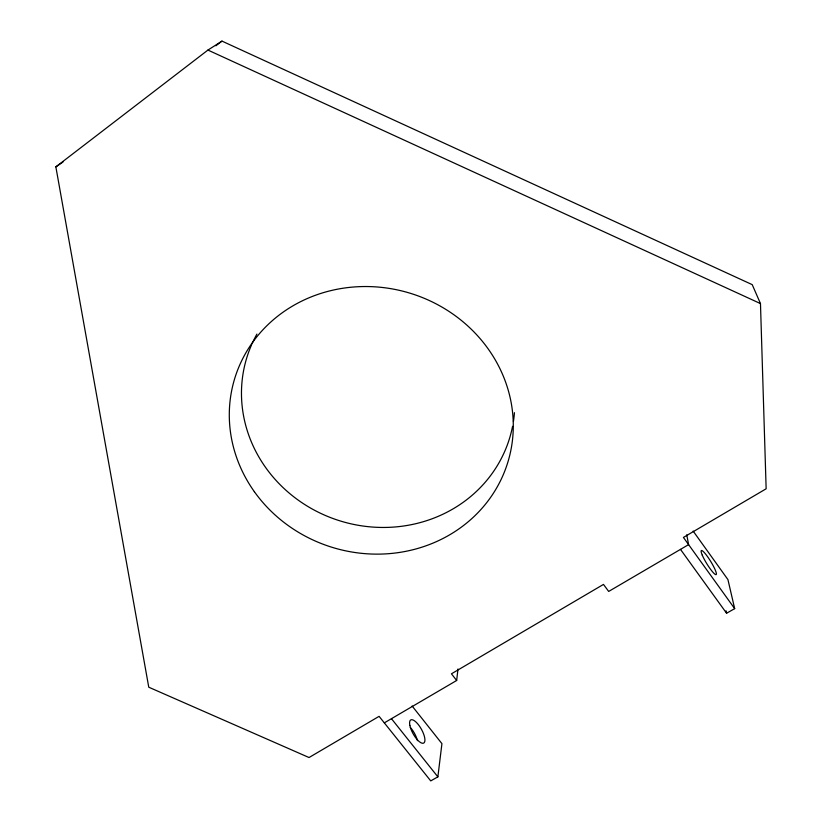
<?xml version="1.0" encoding="UTF-8"?>
<svg xmlns="http://www.w3.org/2000/svg" width="822" height="822" viewBox="0 0 822 822"><rect width="100%" height="100%" fill="white"/><g stroke="black" fill="none" stroke-linecap="round" stroke-linejoin="round"><path stroke-width="1.23" d="M384.316 722.867L456.662 680.482L457.977 669.026M680.482 549.373L726.576 613.233L734.673 608.64L683.421 537.424L766.145 488.782L760.473 303.585L752.222 284.648L221.971 41.1L207.935 50.07L55.855 166.866L148.761 687.202L309.031 757.535L379.096 716.342L430.738 780.9L437.869 776.862L441.928 743.653L412.11 706.006M215.857 45.785L221.971 41.1M55.855 166.866L63.047 161.985M207.935 50.07L760.473 303.585M391.447 718.685L437.869 776.862M456.662 680.482L451.453 673.804L603.482 584.411L608.681 591.439L688.6 544.626L686.75 534.814M693.141 531.074L727.932 579.592L734.673 608.64M726.042 610.797L726.576 613.233M512.568 426.32A137.428 128.592 17.1 0 1 340.041 520.891A137.428 128.592 17.1 0 1 251.357 345.312M251.861 344.182A137.428 128.592 17.1 0 1 256.916 334.092M514.449 412.665A137.428 128.592 17.1 0 1 513.431 421.419M410.322 727.388A13.234 4.778 60.9 0 1 417.463 740.663M254.347 491.669A142.833 132.897 17.2 0 0 499.519 482.678A142.833 132.897 17.2 0 0 360.015 286.631A142.833 132.897 17.2 0 0 254.347 491.669M409.859 725.466A13.255 4.726 60.8 0 0 422.714 743.293A13.255 4.726 60.8 0 0 419.179 725.723A13.255 4.726 60.8 0 0 409.859 725.466M702.276 555.179A14.118 2.261 58.4 0 0 715.51 574.547A14.118 2.261 58.4 0 0 708.472 557.974A14.118 2.261 58.4 0 0 702.276 555.179"/></g></svg>
